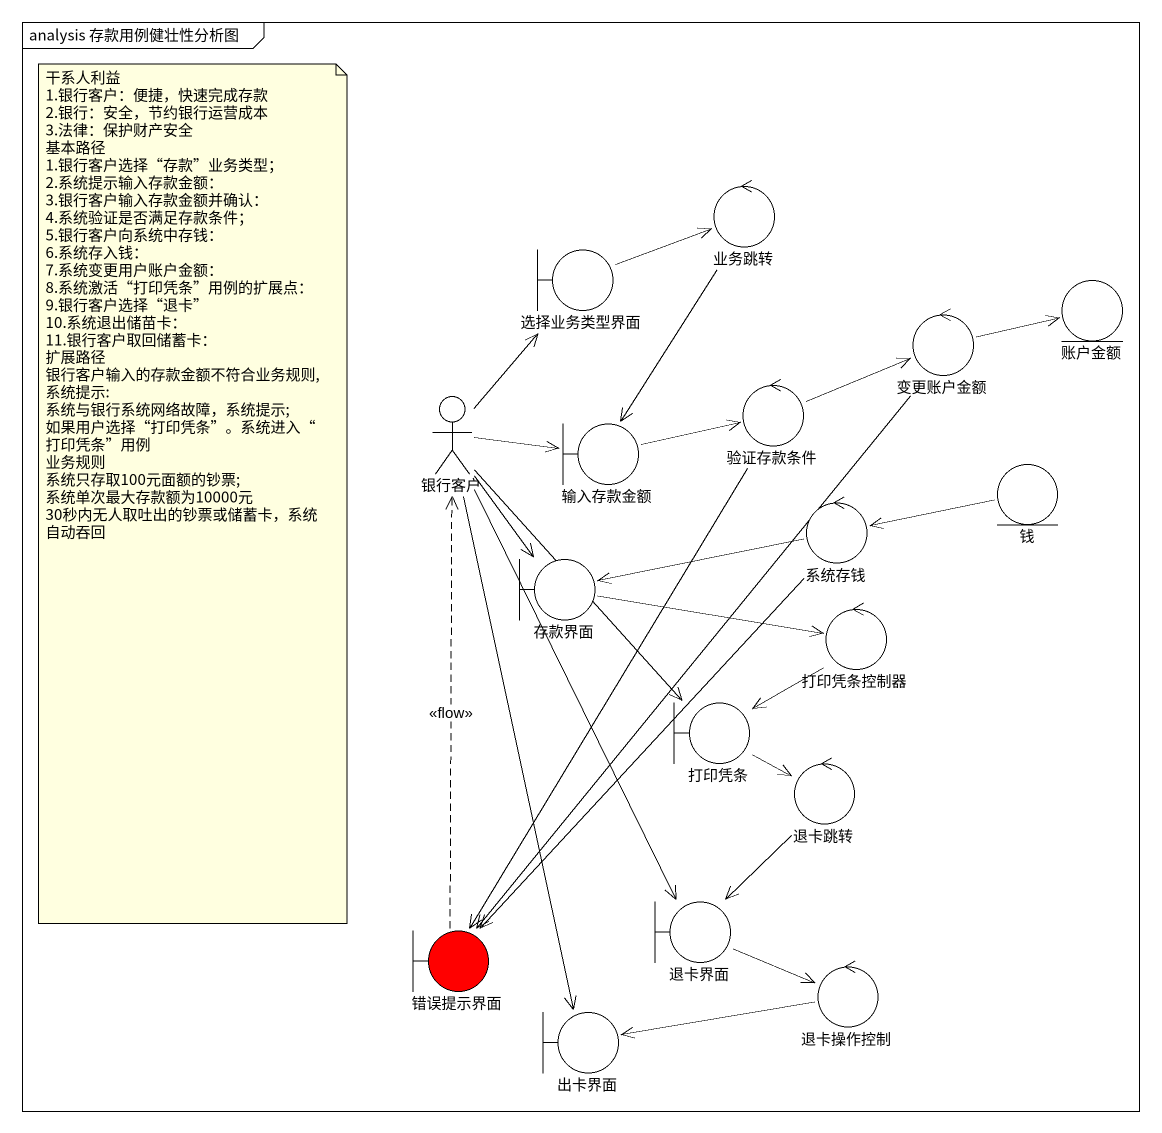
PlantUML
@startuml
mainframe analysis 存款用例健壮性分析图
control 业务跳转
boundary 选择业务类型界面
control 变更账户金额
entity 账户金额
control 验证存款条件
actor 银行客户
boundary 输入存款金额
control 系统存钱
entity 钱
boundary 存款界面
control 打印凭条控制器
boundary 打印凭条
control 退卡跳转
boundary 错误提示界面 #FF0000
boundary 退卡界面
control 退卡操作控制
boundary 出卡界面
业务跳转 --> 输入存款金额
选择业务类型界面 -right-> 业务跳转
变更账户金额 -right-> 账户金额
变更账户金额 --> 错误提示界面
验证存款条件 -right-> 变更账户金额
验证存款条件 --> 错误提示界面
银行客户 -up-> 选择业务类型界面
银行客户 -right-> 输入存款金额
银行客户 --> 存款界面
银行客户 --> 打印凭条
银行客户 --> 退卡界面
银行客户 --> 出卡界面
输入存款金额 -right-> 验证存款条件
系统存钱 -left-> 存款界面
系统存钱 --> 错误提示界面
钱 -left-> 系统存钱
存款界面 -right-> 打印凭条控制器
打印凭条控制器 --> 打印凭条
打印凭条 -right-> 退卡跳转
退卡跳转 --> 退卡界面
错误提示界面 .up.> 银行客户 : <<flow>>
退卡界面 -right-> 退卡操作控制
退卡操作控制 -left-> 出卡界面
note as N1
  干系人利益
  1.银行客户：便捷，快速完成存款
  2.银行：安全，节约银行运营成本
  3.法律：保护财产安全
  基本路径
  1.银行客户选择“存款”业务类型；
  2.系统提示输入存款金额：
  3.银行客户输入存款金额并确认：
  4.系统验证是否满足存款条件；
  5.银行客户向系统中存钱：
  6.系统存入钱：
  7.系统变更用户账户金额：
  8.系统激活“打印凭条”用例的扩展点：
  9.银行客户选择“退卡”
  10.系统退出储苗卡：
  11.银行客户取回储蓄卡：
  扩展路径
  银行客户输入的存款金额不符合业务规则,系统提示:
  系统与银行系统网络故障，系统提示;
  如果用户选择“打印凭条”。系统进入“打印凭条”用例
  业务规则
  系统只存取100元面额的钞票;
  系统单次最大存款额为10000元
  30秒内无人取吐出的钞票或储蓄卡，系统自动吞回
end note
@enduml
